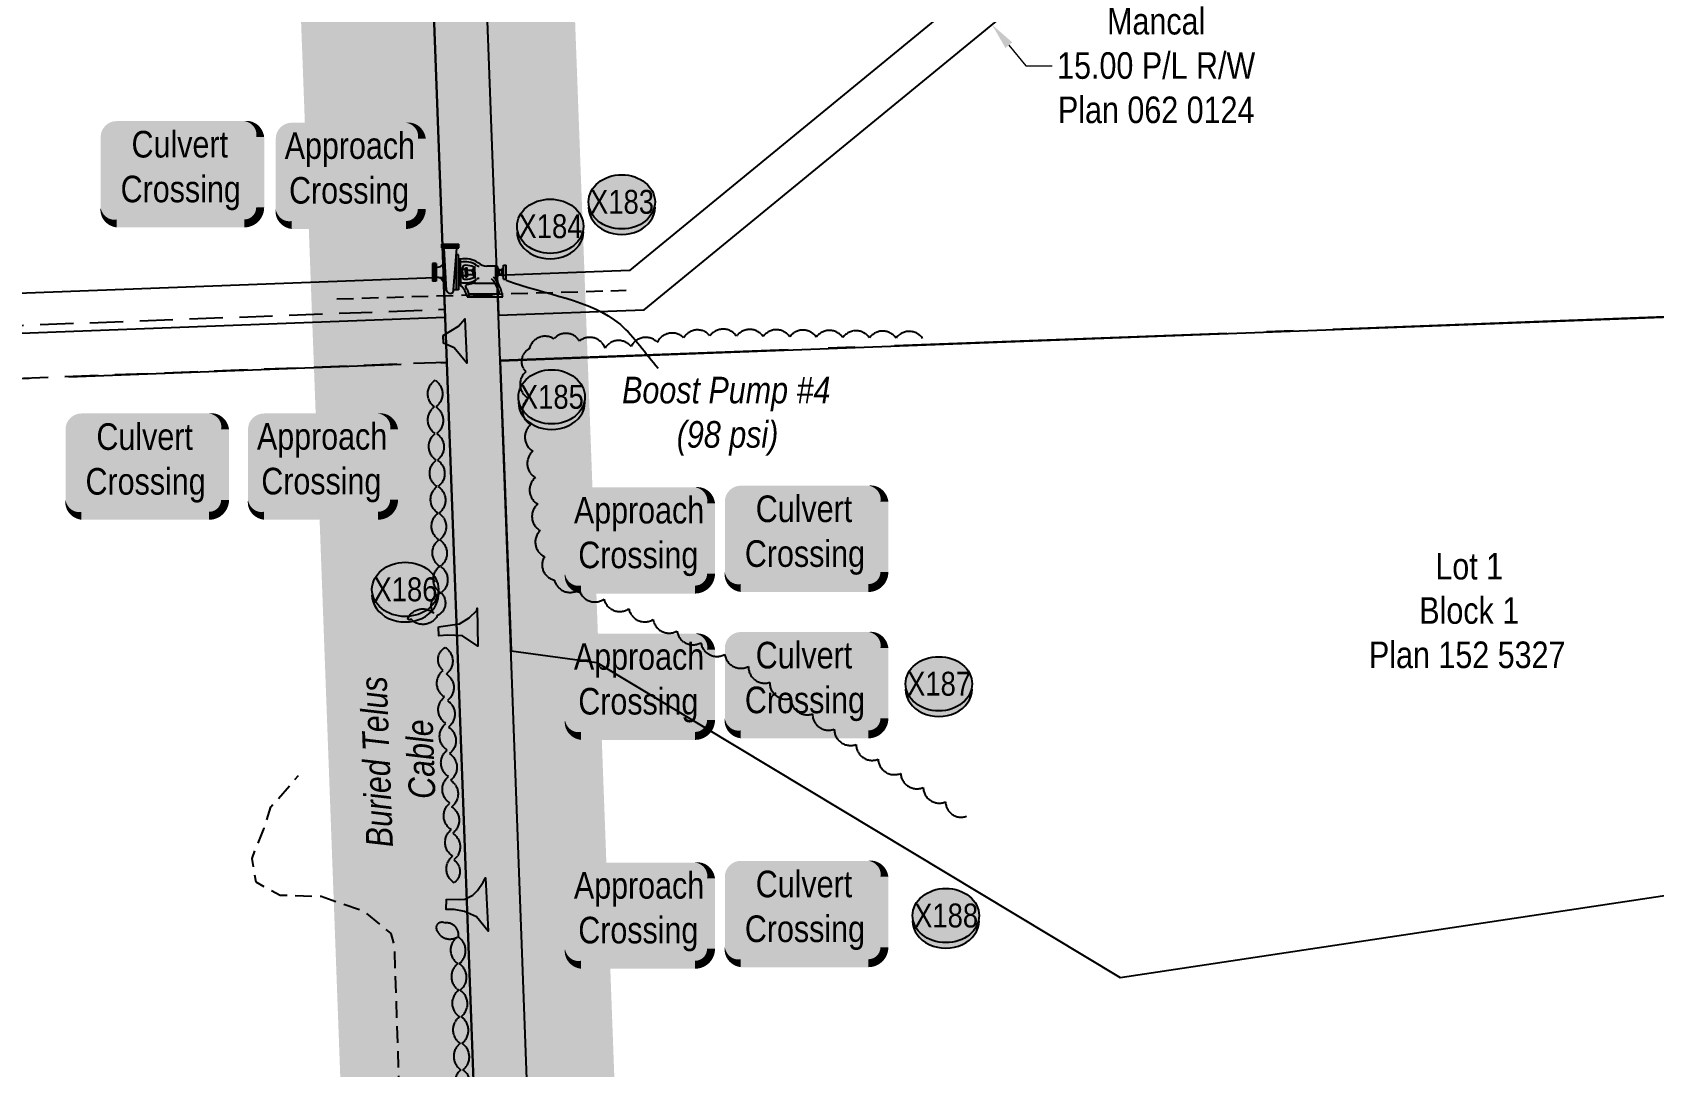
# Model space of a CAD drawing. Extents: x 665644 to 688844, y 5825051 to 5844826.
# Drawn here: x 680183 to 680793, y 5829589 to 5829978 of the extents above; entities that cross this region are included whole.
import ezdxf
from ezdxf.enums import TextEntityAlignment as Align

# ---------------------------------------------------------------- set-up
doc = ezdxf.new("R2010")
doc.units = 0
doc.header["$LTSCALE"] = 5
doc.header["$PDSIZE"] = 0.5
for name, pattern in [('0', [1, 1, 0]), ('foc-ACCESSROAD', [3.75, 2.5, -1.25]), ('foc-QUARTERLINE', [33, 25, -3, 2, -3]), ('UG_PIPE', [1.875, 1.25, -0.625])]:
    doc.linetypes.add(name, pattern=pattern)
doc.layers.get('Defpoints').update_dxf_attribs({"color": 9})
doc.layers.add('01452-24_Pumps', color=7, linetype='Continuous', plot=False)
for name, color, linetype in [('AS-PIPE-UG', 44, 'UG_PIPE'), ('AS-ROADS', 254, 'Continuous'), ('AS-TELEPHONE', 224, 'foc-TEL'), ('AS-TELEPHONE-T', 224, 'Continuous'), ('CG-NOTES', 7, 'Continuous'), ('F-AR', 190, 'foc-ACCESSROAD'), ('F-RW', 190, 'Continuous'), ('L-BD', 7, 'Continuous'), ('L-QSEC', 8, 'foc-QUARTERLINE'), ('L-SEC', 7, 'Continuous'), ('L-TITLEDB', 4, 'Continuous'), ('L-TITLEDB-T', 4, 'Continuous'), ('P-BUFFER-H 30m', 51, 'Continuous'), ('P-CROSSINGS', 250, 'Continuous'), ('T-BUSH', 110, '0')]:
    doc.layers.add(name, color=color, linetype=linetype)
doc.layers.add('AS-ROUTEMAP', color=35, linetype='Continuous', lineweight=0)
doc.layers.add('F-RW-T', color=190, linetype='Continuous', lineweight=9)
doc.layers.add('P-PROPOSED-WL4', color=7, linetype='Continuous', true_color=0x5b5bc8)
doc.styles.add('100L', font='ARIALN.TTF', dxfattribs={"height": 11})
doc.styles.add('175L', font='ARIALN.TTF', dxfattribs={"height": 20})
doc.styles.add('80', font='ARIALN.TTF', dxfattribs={"height": 10})
doc.styles.add('80CG', font='ARIALN.TTF', dxfattribs={"height": 10})
doc.styles.add('Crossing', font='ARIALN.TTF', dxfattribs={"height": 10})
doc.styles.add('foc-LtypeFont', font='ARIALN.TTF', dxfattribs={"height": 7.35})
doc.linetypes.add('foc-TEL', pattern='A,2,-1,["T",foc-LtypeFont,S=0.2,R=0,X=-0.425,Y=-0.75],-1.24,8', length=12.24)
doc.linetypes.add('foc-TEL-NOLINE', pattern='A,0,-2,["T",foc-LtypeFont,S=0.2,R=0,X=-0.425,Y=-0.75],-10.24', length=12.24)
doc.dimstyles.new('Compass 5 000', dxfattribs={"dimscale": 5, "dimtxt": 9, "dimasz": 2, "dimexe": 0.2, "dimexo": 0.0625, "dimgap": 0.5, "dimtad": 0, "dimtih": 1, "dimtoh": 1, "dimzin": 0, "dimdsep": 46, "dimtxsty": '80CG', "dimcen": 0.1, "dimse1": 1, "dimse2": 1, "dimclrd": 256, "dimclrt": 256, "dimaunit": 1, "dimadec": 4, "dimazin": 0, "dimtfac": 0.06, "dimtofl": 0, "dimtmove": 0, "dimatfit": 1, "dimfxl": 0.2, "dimtolj": 1, "dimtzin": 0, "dimlwd": -1, "dimarcsym": 0})

# ---------------------------------------------------------------- blocks, each defined once
blk = doc.blocks.new('*U385')
h = blk.add_hatch(color=254)
edge = h.paths.add_edge_path()
edge.add_line((-24, -20), (24, -20))
edge.add_arc((24, -14), 6, 270, 360)
edge.add_line((30, -14), (30, 12.5))
edge.add_arc((24, 12.5), 6, 0, 90)
edge.add_line((24, 18.5), (-24, 18.5))
edge.add_arc((-24, 12.5), 6, 90, 180)
edge.add_line((-30, 12.5), (-30, -14))
edge.add_arc((-24, -14), 6, 180, 270)
at = {"color": 160, "flags": 128}
blk.add_lwpolyline([(-24, -20, 3, 3, 0), (24, -20, 3, 3, 0.414214), (30, -14, 3, 3, 0), (30, 12.5, 3, 0, 0.414214), (24, 18.5, 0, 0, 0), (-24, 18.5, 0, 0, 0.414214), (-30, 12.5, 0, 0, 0), (-30, -14, 0, 3, 0.414214)], format="xyseb", close=True, dxfattribs=at)
at = {"color": 160, "style": '80'}
blk.add_attdef('ENTER_TEXT_001', (-26.85, -4.92), '', height=10, dxfattribs=at)
blk = doc.blocks.new('*D2106')
at = {"layer": 'Defpoints', "color": 0, "transparency": 16777216}
for p in [(680536.87, 5829994.5), (680546.38, 5829982.91), (680544.04, 5829980.99)]:
    blk.add_point(p, dxfattribs=at)
at = {"layer": 'F-RW-T', "transparency": 16777216}
for p, q in [((680528.19, 5830000.32), (680521.85, 5830008.05)), ((680550.38, 5829973.26), (680556.73, 5829965.53)), ((680556.73, 5829965.53), (680566.73, 5829965.53))]:
    blk.add_line(p, q, dxfattribs=at)
for points in [[(680529.48, 5830001.37), (680526.9, 5829999.26), (680534.53, 5829992.58)], [(680551.67, 5829974.31), (680549.1, 5829972.2), (680544.04, 5829980.99)]]:
    blk.add_solid(points, dxfattribs=at)
at = {"layer": 'F-RW-T', "transparency": 16777216, "insert": (680605.81, 5829965.53), "char_height": 10, "attachment_point": 5, "style": '80CG'}
blk.add_mtext('\\A1;Mancal\\P15.00 P/L R/W\\PPlan 062 0124', dxfattribs=at)
blk = doc.blocks.new('xing2')
h = blk.add_hatch(color=50)
h.dxf.hatch_style = 1
edge = h.paths.add_edge_path()
edge.add_ellipse((0, 0), major_axis=(-12.5, 0), ratio=0.816297, start_angle=0, end_angle=360)
h = blk.add_hatch(color=250)
h.dxf.hatch_style = 1
edge = h.paths.add_edge_path()
edge.add_ellipse((0, -2.05), major_axis=(-12.5, 0), ratio=0.816297, start_angle=0, end_angle=180)
edge.add_line((12.5, -2.05), (12.5, 0))
edge.add_ellipse((0, 0), major_axis=(-12.5, 0), ratio=0.816297, start_angle=0, end_angle=180, ccw=False)
edge.add_line((-12.5, 0), (-12.5, -2.05))
at = {"color": 250}
blk.add_ellipse((0, 0), major_axis=(-12.5, 0), ratio=0.816297, dxfattribs=at)
blk.add_ellipse((0, -2.05), major_axis=(-12.5, 0), ratio=0.816297, start_param=0, end_param=3.141593, dxfattribs=at)
at = {"color": 250, "style": 'Crossing'}
blk.add_attdef('CROSSING', text='', height=9, dxfattribs=at).set_placement((0.09, 0.02), align=Align.MIDDLE_CENTER)
at = {"color": 250, "style": 'Crossing', "flags": 1}
for tag, p in [('OWNER', (0.09, -12.49)), ('DESCRIPTION', (0.09, -25.77)), ('LOCATION', (0.09, -39.3)), ('DWG_REF', (0.09, -52.84))]:
    blk.add_attdef(tag, text='', height=9, dxfattribs=at).set_placement(p, align=Align.MIDDLE_CENTER)
blk = doc.blocks.new('*U2059')
h = blk.add_hatch(color=59)
edge = h.paths.add_edge_path()
edge.add_line((-21.5, -20), (21.5, -20))
edge.add_arc((21.5, -14), 6, 270, 360)
edge.add_line((27.5, -14), (27.5, 12.5))
edge.add_arc((21.5, 12.5), 6, 0, 90)
edge.add_line((21.5, 18.5), (-21.5, 18.5))
edge.add_arc((-21.5, 12.5), 6, 90, 180)
edge.add_line((-27.5, 12.5), (-27.5, -14))
edge.add_arc((-21.5, -14), 6, 180, 270)
at = {"color": 1, "flags": 128}
blk.add_lwpolyline([(-21.5, -20, 3, 3, 0), (21.5, -20, 3, 3, 0.414214), (27.5, -14, 3, 3, 0), (27.5, 12.5, 3, 0, 0.414214), (21.5, 18.5, 0, 0, 0), (-21.5, 18.5, 0, 0, 0.414214), (-27.5, 12.5, 0, 0, 0), (-27.5, -14, 0, 3, 0.414214)], format="xyseb", close=True, dxfattribs=at)
blk.add_lwpolyline([(38.79, -63.46, 0, 7.5, 0), (0, 0, 0, 0, 0)], format="xyseb", dxfattribs=at)
at = {"color": 1, "style": '80'}
blk.add_attdef('ENTER_TEXT_001', (-35.99, -5), '', height=10, dxfattribs=at)
blk = doc.blocks.new('*U2060')
h = blk.add_hatch(color=59)
edge = h.paths.add_edge_path()
edge.add_line((-21.5, -20), (21.5, -20))
edge.add_arc((21.5, -14), 6, 270, 360)
edge.add_line((27.5, -14), (27.5, 12.5))
edge.add_arc((21.5, 12.5), 6, 0, 90)
edge.add_line((21.5, 18.5), (-21.5, 18.5))
edge.add_arc((-21.5, 12.5), 6, 90, 180)
edge.add_line((-27.5, 12.5), (-27.5, -14))
edge.add_arc((-21.5, -14), 6, 180, 270)
at = {"color": 1, "flags": 128}
blk.add_lwpolyline([(-21.5, -20, 3, 3, 0), (21.5, -20, 3, 3, 0.414214), (27.5, -14, 3, 3, 0), (27.5, 12.5, 3, 0, 0.414214), (21.5, 18.5, 0, 0, 0), (-21.5, 18.5, 0, 0, 0.414214), (-27.5, 12.5, 0, 0, 0), (-27.5, -14, 0, 3, 0.414214)], format="xyseb", close=True, dxfattribs=at)
blk.add_lwpolyline([(-66.53, -34.71, 0, 7.5, 0), (0, 0, 0, 0, 0)], format="xyseb", dxfattribs=at)
at = {"color": 1, "style": '80'}
blk.add_attdef('ENTER_TEXT_001', (-35.99, -5), '', height=10, dxfattribs=at)
blk = doc.blocks.new('*U2069')
h = blk.add_hatch(color=59)
edge = h.paths.add_edge_path()
edge.add_line((-21.5, -20), (21.5, -20))
edge.add_arc((21.5, -14), 6, 270, 360)
edge.add_line((27.5, -14), (27.5, 12.5))
edge.add_arc((21.5, 12.5), 6, 0, 90)
edge.add_line((21.5, 18.5), (-21.5, 18.5))
edge.add_arc((-21.5, 12.5), 6, 90, 180)
edge.add_line((-27.5, 12.5), (-27.5, -14))
edge.add_arc((-21.5, -14), 6, 180, 270)
at = {"color": 1, "flags": 128}
blk.add_lwpolyline([(49.17, 31.69, 0, 7.5, 0), (0, 0, 0, 0, 0)], format="xyseb", dxfattribs=at)
blk.add_lwpolyline([(-21.5, -20, 3, 3, 0), (21.5, -20, 3, 3, 0.414214), (27.5, -14, 3, 3, 0), (27.5, 12.5, 3, 0, 0.414214), (21.5, 18.5, 0, 0, 0), (-21.5, 18.5, 0, 0, 0.414214), (-27.5, 12.5, 0, 0, 0), (-27.5, -14, 0, 3, 0.414214)], format="xyseb", close=True, dxfattribs=at)
at = {"color": 1, "style": '80'}
blk.add_attdef('ENTER_TEXT_001', (-35.99, -5), '', height=10, dxfattribs=at)
blk = doc.blocks.new('*U2070')
h = blk.add_hatch(color=59)
edge = h.paths.add_edge_path()
edge.add_line((-21.5, -20), (21.5, -20))
edge.add_arc((21.5, -14), 6, 270, 360)
edge.add_line((27.5, -14), (27.5, 12.5))
edge.add_arc((21.5, 12.5), 6, 0, 90)
edge.add_line((21.5, 18.5), (-21.5, 18.5))
edge.add_arc((-21.5, 12.5), 6, 90, 180)
edge.add_line((-27.5, 12.5), (-27.5, -14))
edge.add_arc((-21.5, -14), 6, 180, 270)
at = {"color": 1, "flags": 128}
blk.add_lwpolyline([(-21.5, -20, 3, 3, 0), (21.5, -20, 3, 3, 0.414214), (27.5, -14, 3, 3, 0), (27.5, 12.5, 3, 0, 0.414214), (21.5, 18.5, 0, 0, 0), (-21.5, 18.5, 0, 0, 0.414214), (-27.5, 12.5, 0, 0, 0), (-27.5, -14, 0, 3, 0.414214)], format="xyseb", close=True, dxfattribs=at)
blk.add_lwpolyline([(-66.14, 2.6, 0, 7.5, 0), (0, 0, 0, 0, 0)], format="xyseb", dxfattribs=at)
at = {"color": 1, "style": '80'}
blk.add_attdef('ENTER_TEXT_001', (-35.99, -5), '', height=10, dxfattribs=at)
blk = doc.blocks.new('*U2071')
h = blk.add_hatch(color=59)
edge = h.paths.add_edge_path()
edge.add_line((-21.5, -20), (21.5, -20))
edge.add_arc((21.5, -14), 6, 270, 360)
edge.add_line((27.5, -14), (27.5, 12.5))
edge.add_arc((21.5, 12.5), 6, 0, 90)
edge.add_line((21.5, 18.5), (-21.5, 18.5))
edge.add_arc((-21.5, 12.5), 6, 90, 180)
edge.add_line((-27.5, 12.5), (-27.5, -14))
edge.add_arc((-21.5, -14), 6, 180, 270)
at = {"color": 1, "flags": 128}
blk.add_lwpolyline([(-21.5, -20, 3, 3, 0), (21.5, -20, 3, 3, 0.414214), (27.5, -14, 3, 3, 0), (27.5, 12.5, 3, 0, 0.414214), (21.5, 18.5, 0, 0, 0), (-21.5, 18.5, 0, 0, 0.414214), (-27.5, 12.5, 0, 0, 0), (-27.5, -14, 0, 3, 0.414214)], format="xyseb", close=True, dxfattribs=at)
blk.add_lwpolyline([(-63.02, 2.29, 0, 7.5, 0), (0, 0, 0, 0, 0)], format="xyseb", dxfattribs=at)
at = {"color": 1, "style": '80'}
blk.add_attdef('ENTER_TEXT_001', (-35.99, -5), '', height=10, dxfattribs=at)
blk = doc.blocks.new('A$C32476C2E')
for p, q in [((-61.9, 54.2), (-61.9, 47.2)), ((-61.9, 54.2), (-26.7, 54.2)), ((-61.9, 50.7), (-26.7, 50.7)), ((-61.9, 47.2), (-26.7, 47.2)), ((-51.3, -37.8), (-56.6, 46.4)), ((-37.3, -37.2), (-31, 46.6)), ((-32, -2.1), (-32, 33.1)), ((-27.6, 33.1), (-32, 33.1)), ((-27.6, 24.3), (-27.6, 33.1)), ((-26.7, 47.2), (-26.7, 54.2)), ((-72.4, 15.5), (-79.5, 15.5)), ((-79.5, 15.5), (-79.5, -19.6)), ((-76, 15.5), (-76, -19.6)), ((-72.4, 15.5), (-72.4, -19.6)), ((-27.6, -2.1), (-27.6, 24.3)), ((-23.2, 24.3), (-27.6, 24.3)), ((-23.2, -2.1), (-23.2, 24.3)), ((-19.7, -2.1), (-19.7, 6.8)), ((-19.7, 4.3), (-13.4, 4.3)), ((-13.4, 6.8), (-9.9, 6.8)), ((-13.4, -2.1), (-13.4, 6.8)), ((-9.9, -2.1), (-9.9, 6.8)), ((-9.9, 2.3), (1.4, 2.3)), ((1.4, 4.2), (3.1, 5.9)), ((1.4, -2.1), (1.4, 4.2)), ((3.1, -2.1), (3.1, 8.5)), ((5.3, -2.1), (5.3, 8.8)), ((50.6, 10.2), (29.5, 10.2)), ((47.1, -14.4), (47.1, 10.2)), ((50.6, -14.4), (50.6, 10.2)), ((54.1, 3.2), (50.6, 6.7)), ((54.1, -7.3), (54.1, 3.2)), ((59.4, 2.3), (54.1, 2.3)), ((62.9, 5), (59.4, 5)), ((59.4, -9.1), (59.4, 5)), ((62.9, -16.1), (62.9, 12)), ((62.9, 12), (68.2, 12)), ((68.2, -16.1), (68.2, 12)), ((-72.4, -19.6), (-79.5, -19.6)), ((-51.1, -39.2), (-57.1, -22.7)), ((-32, -2.1), (-32, -37.2)), ((-27.6, -2.1), (-27.6, -28.4)), ((-27.6, -28.4), (-27.6, -37.2)), ((-23.2, -28.4), (-27.6, -28.4)), ((-23.2, -2.1), (-23.2, -28.4)), ((-19.7, -2.1), (-19.7, -10.9)), ((-19.7, -8.4), (-13.4, -8.4)), ((-13.4, -2.1), (-13.4, -10.9)), ((-13.4, -10.9), (-9.9, -10.9)), ((4.3, -24.1), (-10.6, -26.9)), ((-9.9, -2.1), (-9.9, -10.9)), ((-9.9, -6.5), (1.4, -6.5)), ((1.4, -2.1), (1.4, -8.3)), ((1.4, -8.3), (3.1, -10)), ((3.1, -2.1), (3.1, -12.6)), ((4.3, -18.7), (4.3, -24.1)), ((4.3, -24.1), (45.7, -24.1)), ((5.3, -2.1), (5.3, -12.9)), ((50.6, -14.4), (45.3, -14.4)), ((54.1, -7.3), (50.6, -10.8)), ((59.4, -6.5), (54.1, -6.5)), ((62.9, -9.1), (59.4, -9.1)), ((62.9, -16.1), (68.2, -16.1)), ((-27.6, -37.2), (-37.3, -37.2)), ((-10.2, -51.1), (61.2, -51.1)), ((54.9, -45.8), (-6.2, -45.8)), ((4.3, -49), (2.2, -51.1)), ((39.4, -49), (4.3, -49)), ((39.4, -49), (41.5, -51.1))]:
    blk.add_line(p, q)
for centre, radius, start, end in [((-57.3, 46.5), 0.664, 348.3965, 77.2723), ((-30.3, 46.4), 0.729, 94.5399, 183.8661), ((-70.7, 24.3), 16, 263.5945, 348.0269), ((-14.1, -21.6), 46.8, 56.1901, 101.1901), ((-14.1, -21.6), 40.7, 56.1901, 102.9092), ((-13.7, 6), 6.05, 82.5569, 172.5569), ((-13.8, -30.6), 42.6, 66.5291, 88.7878), ((3.5, 13.4), 4.89, 265.5774, 292.9639), ((6.9, 5.5), 3.68, 95.1632, 112.9639), ((13.4, 17.3), 7.11, 226.6908, 273.7462), ((29.2, 35), 24.7, 225.6986, 270.6986), ((-71, -26.8), 14.5, 16.3708, 95.5387), ((-14.1, 17.5), 40.7, 257.0908, 303.8099), ((-52.7, -60.4), 43.5, 12.3381, 47.3381), ((-13.7, -10.1), 6.05, 187.4431, 277.4431), ((-9.9, -30.4), 3.52, 100.7582, 215.0512), ((-13.8, 26.5), 42.6, 271.2122, 293.4709), ((-52.7, -60.4), 48.7, 17.3819, 35.0512), ((3.5, -17.5), 4.89, 67.0361, 94.4226), ((6.9, -9.6), 3.68, 247.0361, 264.8368), ((13.4, -21.5), 7.11, 86.2538, 133.3092), ((-10.2, -60.7), 66.8, 12.8303, 42.6217), ((-10.2, -60.7), 72.1, 7.6217, 42.6217), ((-44.3, -37.5), 7.04, 182.3453, 2.3453)]:
    blk.add_arc(centre, radius, start, end)

msp = doc.modelspace()

# ---------------------------------------------------------------- hatches: boundary and pattern name
at = {"layer": 'AS-ROADS'}
h = msp.add_hatch(color=256, dxfattribs=at)
h.dxf.hatch_style = 1
h.paths.add_polyline_path([(682678.285, 5832378.284), (682679.237, 5832371.44), (682678.476, 5832368.778), (682676.859, 5832365.926), (682687.322, 5832365.831), (682684.183, 5832370.964), (682682.661, 5832374.577), (682682.566, 5832377.333), (682682.566, 5832379.045)], flags=16)
h.paths.add_polyline_path([(681464.565, 5832333.37), (681471.954, 5832333.222), (681472.545, 5832327.019), (681474.319, 5832324.36), (681475.206, 5832323.326), (681461.314, 5832321.997), (681462.939, 5832325.394), (681463.974, 5832328.2), (681464.252, 5832330.272), (681464.542, 5832331.722)], flags=16)
h.paths.add_polyline_path([(681048.14, 5832317.983), (681052.253, 5832311.083), (681052.694, 5832307.12), (681062.388, 5832306.826), (681060.185, 5832312.404), (681056.954, 5832317.249), (681056.66, 5832320.038)], flags=16)
edge = h.paths.add_edge_path()
edge.add_line((683515.178, 5832287.041), (683508.934, 5832397.566))
edge.add_line((677284.424, 5825051.076), (677268.886, 5825051.076))
h = msp.add_hatch(color=256, dxfattribs=at)
h.dxf.hatch_style = 1
h.paths.add_polyline_path([(680337.625, 5829864.065), (680343.354, 5829867.535), (680345.784, 5829870.311), (680346.565, 5829853.655), (680341.705, 5829859.381), (680337.712, 5829861.116)])
h = msp.add_hatch(color=256, dxfattribs=at)
h.dxf.hatch_style = 1
h.paths.add_polyline_path([(680335.852, 5829754.483), (680343.799, 5829755.53), (680347.38, 5829757.799), (680350.262, 5829760.592), (680350.349, 5829761.465), (680350.611, 5829747.151), (680344.935, 5829750.992), (680339.345, 5829751.253), (680335.94, 5829751.079)])
h = msp.add_hatch(color=256, dxfattribs=at)
h.dxf.hatch_style = 1
h.paths.add_polyline_path([(680338.9, 5829651.957), (680343.725, 5829651.869), (680345.83, 5829652.044), (680348.726, 5829653.535), (680350.48, 5829655.288), (680352.673, 5829658.445), (680353.551, 5829660.023), (680354.603, 5829639.945), (680350.129, 5829645.293), (680345.655, 5829647.31), (680341.795, 5829648.099), (680338.724, 5829648.099)])
at = {"layer": 'P-BUFFER-H 30m'}
h = msp.add_hatch(color=256, dxfattribs=at)
h.dxf.hatch_style = 1
edge = h.paths.add_edge_path()
edge.add_line((677193.269, 5828855.566), (677090.336, 5828851.801))
edge.add_line((677090.336, 5828851.801), (677088.023, 5828904.381))
edge.add_arc((677137.974, 5828906.578), 50, 92.094528, 182.519115, ccw=False)
edge.add_line((677136.147, 5828956.545), (677941.688, 5828986.006))
edge.add_line((677941.688, 5828986.006), (678734.42, 5829015.192))
edge.add_line((678734.42, 5829015.192), (678774.367, 5829016.654))
edge.add_line((678774.367, 5829016.654), (678795.396, 5829017.452))
edge.add_arc((678838.014, 5828991.303), 50, 92.178655, 148.468111, ccw=False)
edge.add_line((678836.113, 5829041.267), (679095.938, 5829051.152))
edge.add_line((679095.938, 5829051.152), (679103.036, 5829053.873))
edge.add_arc((679120.935, 5829007.187), 50, 92.18666, 110.977343, ccw=False)
edge.add_line((679119.028, 5829057.15), (679561.069, 5829074.029))
edge.add_arc((679566.877, 5829024.367), 50, 92.195397, 96.670962, ccw=False)
edge.add_line((679564.962, 5829074.33), (680316.8, 5829103.153))
edge.add_line((680316.8, 5829103.153), (680289.023, 5829852.071))
edge.add_line((680289.023, 5829852.071), (680264.048, 5830522.758))
edge.add_arc((680314.013, 5830524.619), 50, 133.261285, 182.132573, ccw=False)
edge.add_line((680279.747, 5830561.031), (680276.19, 5830656.553))
edge.add_line((680276.19, 5830656.553), (680246.206, 5831460.205))
edge.add_line((680246.206, 5831460.205), (680215.344, 5832284.366))
edge.add_arc((680265.309, 5832286.237), 50, 92.148626, 182.144523, ccw=False)
edge.add_line((680263.435, 5832336.202), (681068.877, 5832366.421))
edge.add_line((681068.877, 5832366.421), (681821.394, 5832394.722))
edge.add_line((681821.394, 5832394.722), (681805.592, 5832816.244))
edge.add_arc((681855.557, 5832818.117), 50, 143.113192, 182.146882, ccw=False)
edge.add_line((681815.566, 5832848.129), (681834.727, 5832873.661))
edge.add_arc((681874.718, 5832843.649), 50, 2.145927, 143.113192, ccw=False)
edge.add_line((681924.683, 5832845.521), (681941.407, 5832399.199))
edge.add_line((681941.407, 5832399.199), (682694.704, 5832426.991))
edge.add_line((682694.704, 5832426.991), (683448.053, 5832454.846))
edge.add_line((683448.053, 5832454.846), (683412.213, 5833411.237))
edge.add_arc((683462.178, 5833413.109), 50, 133.565482, 182.146115, ccw=False)
edge.add_line((683427.719, 5833449.338), (683406.04, 5834013.774))
edge.add_line((683406.04, 5834013.774), (683375.91, 5834817.728))
edge.add_line((683375.91, 5834817.728), (683346.274, 5835616.304))
edge.add_line((683346.274, 5835616.304), (683345.971, 5835624.47))
edge.add_arc((683395.936, 5835626.324), 50, 171.348033, 182.125311, ccw=False)
edge.add_arc((683395.097, 5835645.629), 50, 182.142372, 193.631033, ccw=False)
edge.add_line((683345.132, 5835643.76), (683345.021, 5835646.731))
edge.add_line((683345.021, 5835646.731), (683335.11, 5835911.648))
edge.add_arc((683366.567, 5835950.513), 50, 182.141669, 231.014692, ccw=False)
edge.add_line((683316.601, 5835948.644), (683298.039, 5836445.008))
edge.add_line((683298.039, 5836445.008), (683267.917, 5837249.164))
edge.add_line((683267.917, 5837249.164), (683237.717, 5838052.934))
edge.add_line((683237.717, 5838052.934), (683209.07, 5838812.752))
edge.add_line((683209.07, 5838812.752), (683139.449, 5838810.244))
edge.add_arc((683137.649, 5838860.212), 50, 205.68511, 272.063103, ccw=False)
edge.add_arc((683124.628, 5838876.927), 50, 182.119792, 230.149866, ccw=False)
edge.add_line((683074.663, 5838875.077), (683017.909, 5840408.349))
edge.add_arc((683049.4, 5840447.187), 50, 182.145622, 230.963518, ccw=False)
edge.add_line((682999.435, 5840445.315), (682997.691, 5840491.846))
edge.add_line((682997.691, 5840491.846), (682967.908, 5841296.329))
edge.add_line((682967.908, 5841296.329), (682938.387, 5842093.709))
edge.add_arc((682988.352, 5842095.559), 50, 111.056679, 182.120317, ccw=False)
edge.add_arc((683005.084, 5842106.218), 50, 91.93417, 133.94126, ccw=False)
edge.add_line((683003.396, 5842156.19), (683115.102, 5842159.962))
edge.add_arc((683116.789, 5842109.99), 50, 73.049626, 91.934171, ccw=False)
edge.add_arc((683171.26, 5842288.71), 136.837, 253.049626, 272.060035)
edge.add_arc((683177.977, 5842101.994), 50, 91.934143, 92.060035, ccw=False)
edge.add_line((683176.289, 5842151.966), (683814.64, 5842173.523))
edge.add_line((683814.64, 5842173.523), (684621.661, 5842200.776))
edge.add_line((684621.661, 5842200.776), (684641.583, 5842201.582))
edge.add_line((684641.583, 5842201.582), (685446.139, 5842234.14))
edge.add_line((685446.139, 5842234.14), (685960.118, 5842255.042))
edge.add_arc((685970.6, 5841999.021), 256.236, 75.235843, 92.344426, ccw=False)
edge.add_arc((686023.158, 5842198.447), 50, 25.111824, 75.237538, ccw=False)
edge.add_line((686068.432, 5842219.666), (686069.06, 5842218.328))
edge.add_line((686069.06, 5842218.328), (686069.117, 5842218.206))
edge.add_line((686069.117, 5842218.206), (686151.794, 5842041.802))
edge.add_line((686151.794, 5842041.802), (686199.9, 5842064.349))
edge.add_arc((686221.119, 5842019.075), 50, 28.961833, 115.111824, ccw=False)
edge.add_arc((684692.829, 5841173.26), 1796.733, 27.368596, 28.961833, ccw=False)
edge.add_arc((686159.441, 5842138.172), 189.59, 312.879002, 331.455065)
edge.add_arc((686369.908, 5842023.684), 50, 151.393766, 151.455059, ccw=False)
edge.add_line((686326.011, 5842047.623), (686381.479, 5842149.331))
edge.add_arc((686653.533, 5842001.316), 309.713, 123.621492, 151.450949, ccw=False)
edge.add_arc((686531.973, 5842256.565), 50, 92.201047, 176.958117, ccw=False)
edge.add_line((686530.053, 5842306.528), (686619.657, 5842309.972))
edge.add_arc((686643.221, 5842265.873), 50, 92.204612, 118.118042, ccw=False)
edge.add_line((686641.298, 5842315.836), (687072.891, 5842332.451))
edge.add_line((687072.891, 5842332.451), (687822.064, 5842360.601))
edge.add_line((687822.064, 5842360.601), (687807.746, 5842732.726))
edge.add_line((687807.746, 5842732.726), (687793.2, 5843110.266))
edge.add_line((687793.2, 5843110.266), (687764.495, 5843859.411))
edge.add_line((687764.495, 5843859.411), (687743.267, 5843858.637))
edge.add_arc((687741.445, 5843908.604), 50, 182.098258, 272.088052, ccw=False)
edge.add_line((687691.478, 5843906.773), (687690.919, 5843922.037))
edge.add_line((687690.919, 5843922.037), (687685.175, 5843921.826))
edge.add_arc((687683.342, 5843971.793), 50, 182.100577, 272.100577, ccw=False)
edge.add_line((687633.376, 5843969.96), (687633.266, 5843972.958))
edge.add_arc((687683.232, 5843974.791), 50, 92.100577, 182.100577, ccw=False)
edge.add_line((687681.4, 5844024.757), (687740.11, 5844026.91))
edge.add_arc((687741.943, 5843976.944), 50, 2.098258, 92.100577, ccw=False)
edge.add_line((687791.909, 5843978.775), (687792.469, 5843963.499))
edge.add_line((687792.469, 5843963.499), (687813.608, 5843964.27))
edge.add_arc((687815.43, 5843914.303), 50, 2.194388, 92.088052, ccw=False)
edge.add_line((687865.394, 5843916.218), (687896.124, 5843114.22))
edge.add_line((687896.124, 5843114.22), (687910.67, 5842736.689))
edge.add_line((687910.67, 5842736.689), (687927.027, 5842311.553))
edge.add_arc((687877.064, 5842309.631), 50, -87.848159, 2.203367, ccw=False)
edge.add_line((687878.942, 5842259.666), (687076.807, 5842229.526))
edge.add_line((687076.807, 5842229.526), (686670.09, 5842213.869))
edge.add_arc((686646.522, 5842257.966), 50, 272.201051, 298.122091, ccw=False)
edge.add_line((686648.442, 5842208.003), (686596.388, 5842206.002))
edge.add_arc((686560.226, 5842240.533), 50, 291.298983, 316.321618, ccw=False)
edge.add_arc((686653.529, 5842001.211), 206.866, 111.298983, 121.896872)
edge.add_arc((686653.557, 5842001.471), 206.66, 121.941438, 151.489667)
edge.add_arc((686425.335, 5842125.444), 53.06, 331.393824, 331.484794, ccw=False)
edge.add_line((686471.918, 5842100.039), (686416.45, 5841998.332))
edge.add_arc((686159.441, 5842138.172), 292.59, 301.108355, 331.449231, ccw=False)
edge.add_arc((686284.777, 5841930.468), 50, 298.449673, 301.108355, ccw=False)
edge.add_line((686308.597, 5841886.506), (686291.758, 5841877.383))
edge.add_arc((686267.939, 5841921.345), 50, 205.404975, 298.449673, ccw=False)
edge.add_arc((684692.829, 5841173.26), 1693.733, 25.404975, 25.750387)
edge.add_arc((684692.829, 5841173.26), 1693.733, 25.750387, 25.872374)
edge.add_arc((684692.829, 5841173.26), 1693.733, 25.872374, 27.286963)
edge.add_line((686198.086, 5841949.747), (686147.516, 5841926.046))
edge.add_arc((686126.297, 5841971.32), 50, 205.111824, 295.111824, ccw=False)
edge.add_line((686081.023, 5841950.1), (685986.671, 5842151.411))
edge.add_arc((685970.594, 5841998.967), 153.289, 83.979554, 92.346249)
edge.add_line((685964.318, 5842152.128), (685450.314, 5842131.225))
edge.add_line((685450.314, 5842131.225), (684645.747, 5842098.667))
edge.add_line((684645.747, 5842098.667), (684625.647, 5842097.854))
edge.add_arc((684623.626, 5842147.813), 50, 271.93414, 272.316338, ccw=False)
edge.add_line((684625.314, 5842097.841), (683818.117, 5842070.582))
edge.add_line((683818.117, 5842070.582), (683179.82, 5842049.027))
edge.add_arc((683171.26, 5842288.71), 239.836, 255.283109, 272.045257, ccw=False)
edge.add_line((683110.332, 5842056.742), (683042.91, 5842054.466))
edge.add_line((683042.91, 5842054.466), (683070.838, 5841300.139))
edge.add_line((683070.838, 5841300.139), (683100.62, 5840495.68))
edge.add_line((683100.62, 5840495.68), (683101.228, 5840479.451))
edge.add_arc((683069.751, 5840440.602), 50, 2.119826, 50.984286, ccw=False)
edge.add_line((683119.717, 5840442.452), (683176.263, 5838914.799))
edge.add_arc((683139.864, 5838880.519), 50, 43.036828, 43.28391, ccw=False)
edge.add_line((683176.41, 5838914.642), (683258.239, 5838917.59))
edge.add_arc((683260.039, 5838867.622), 50, 2.159178, 92.063103, ccw=False)
edge.add_line((683310.003, 5838869.506), (683340.644, 5838056.808))
edge.add_line((683340.644, 5838056.808), (683370.844, 5837253.025))
edge.add_line((683370.844, 5837253.025), (683400.967, 5836448.86))
edge.add_line((683400.967, 5836448.86), (683418.01, 5835993.127))
edge.add_arc((683386.553, 5835954.262), 50, 2.142401, 51.013902, ccw=False)
edge.add_line((683436.518, 5835956.131), (683446.074, 5835700.688))
edge.add_line((683446.074, 5835700.688), (683600.399, 5835706.872))
edge.add_line((683600.399, 5835706.872), (683603.406, 5835706.992))
edge.add_line((683603.406, 5835706.992), (684089.691, 5835726.416))
edge.add_line((684089.691, 5835726.416), (684311.983, 5835735.295))
edge.add_line((684311.983, 5835735.295), (684841.261, 5835756.416))
edge.add_line((684841.261, 5835756.416), (684873.734, 5835780.118))
edge.add_arc((684903.212, 5835739.731), 50, 36.125072, 126.125473, ccw=False)
edge.add_line((684943.598, 5835769.209), (684946.083, 5835765.805))
edge.add_line((684946.083, 5835765.805), (684975.416, 5835766.987))
edge.add_arc((684977.43, 5835717.028), 50, -29.571573, 92.308021, ccw=False)
edge.add_line((685020.917, 5835692.352), (685015.074, 5835682.056))
edge.add_line((685015.074, 5835682.056), (685003.195, 5835661.117))
edge.add_arc((684959.707, 5835685.791), 50, 272.287823, 330.431041, ccw=False)
edge.add_line((684961.703, 5835635.831), (684201.401, 5835605.456))
edge.add_line((684201.401, 5835605.456), (683450.859, 5835575.476))
edge.add_line((683450.859, 5835575.476), (683478.838, 5834821.566))
edge.add_line((683478.838, 5834821.566), (683508.966, 5834017.678))
edge.add_line((683508.966, 5834017.678), (683532.198, 5833412.795))
edge.add_arc((683482.235, 5833410.876), 50, -46.492144, 2.199485, ccw=False)
edge.add_line((683516.657, 5833374.612), (683552.966, 5832405.714))
edge.add_arc((683503.001, 5832403.842), 50, -87.882475, 2.146115, ccw=False)
edge.add_line((683504.849, 5832353.876), (682698.506, 5832324.062))
edge.add_line((682698.506, 5832324.062), (681892.272, 5832294.317))
edge.add_arc((681890.428, 5832344.283), 50, 264.057705, 272.112898, ccw=False)
edge.add_arc((681876.342, 5832343.751), 50, 272.153458, 280.264602, ccw=False)
edge.add_line((681878.221, 5832293.787), (681072.743, 5832263.494))
edge.add_line((681072.743, 5832263.494), (680320.255, 5832235.262))
edge.add_line((680320.255, 5832235.262), (680349.134, 5831464.053))
edge.add_line((680349.134, 5831464.053), (680379.118, 5830660.39))
edge.add_line((680379.118, 5830660.39), (680384.188, 5830524.23))
edge.add_arc((680334.223, 5830522.37), 50, -46.738895, 2.132739, ccw=False)
edge.add_line((680368.489, 5830485.958), (680391.951, 5829855.896))
edge.add_line((680391.951, 5829855.896), (680421.691, 5829054.073))
edge.add_arc((680371.726, 5829052.22), 50, -87.804603, 2.124156, ccw=False)
edge.add_line((680373.641, 5829002.256), (679575.799, 5828971.671))
edge.add_arc((679569.977, 5829021.331), 50, 272.18666, 276.68636, ccw=False)
edge.add_line((679571.885, 5828971.367), (679131.721, 5828954.56))
edge.add_line((679131.721, 5828954.56), (679124.62, 5828951.838))
edge.add_arc((679106.72, 5828998.524), 50, 272.178655, 290.977343, ccw=False)
edge.add_line((679108.621, 5828948.56), (678884.591, 5828940.037))
edge.add_arc((678841.971, 5828966.182), 50, 272.187731, 328.473443, ccw=False)
edge.add_line((678843.88, 5828916.218), (678778.197, 5828913.709))
edge.add_arc((678776.288, 5828963.673), 50, 272.073065, 272.187731, ccw=False)
edge.add_line((678778.097, 5828913.705), (678738.127, 5828912.259))
edge.add_line((678738.127, 5828912.259), (677945.465, 5828883.075))
edge.add_line((677945.465, 5828883.075), (677193.269, 5828855.566))

# ---------------------------------------------------------------- linework, layer by layer
at = {"layer": '01452-24_Pumps'}
msp.add_point((680348.548, 5829888.193), dxfattribs=at)
msp.add_point((680348.548, 5829888.193), dxfattribs=at)
at = {"layer": 'AS-PIPE-UG', "flags": 128}
for points in [[(680297.663, 5829877.83), (680406.391, 5829881.059)], [(680335.395, 5829091.984), (680335.564, 5829156.498), (680319.321, 5829634.185), (680318.104, 5829639.019), (680308.129, 5829647.315), (680291.763, 5829652.94), (680276.255, 5829653.423), (680267.27, 5829658.396), (680265.769, 5829667.258), (680267.176, 5829671.114), (680270.281, 5829678.645), (680272.844, 5829686.749), (680283.179, 5829698.456)]]:
    msp.add_lwpolyline(points, dxfattribs=at)
at = {"layer": 'AS-ROADS', "const_width": 6.999, "flags": 128}
msp.add_lwpolyline([(680254.567, 5832275.755), (680287.187, 5831451.685), (680349.785, 5829830.014), (680382.142, 5828929.75)], dxfattribs=at)
at = {"layer": 'AS-ROADS', "flags": 128}
for points in [[(680337.625, 5829864.065), (680343.354, 5829867.535), (680345.784, 5829870.311), (680346.565, 5829853.655), (680341.705, 5829859.381), (680337.712, 5829861.116)], [(680335.852, 5829754.483), (680343.799, 5829755.53), (680347.38, 5829757.799), (680350.262, 5829760.592), (680350.349, 5829761.465), (680350.611, 5829747.151), (680344.935, 5829750.992), (680339.345, 5829751.253), (680335.94, 5829751.079)], [(680338.9, 5829651.957), (680343.725, 5829651.869), (680345.83, 5829652.044), (680348.726, 5829653.535), (680350.48, 5829655.288), (680352.673, 5829658.445), (680353.551, 5829660.023), (680354.603, 5829639.945), (680350.129, 5829645.293), (680345.655, 5829647.31), (680341.795, 5829648.099), (680338.724, 5829648.099)]]:
    msp.add_lwpolyline(points, close=True, dxfattribs=at)
at = {"layer": 'AS-ROUTEMAP', "flags": 128}
msp.add_lwpolyline([(680338.988, 5829853.924), (680325.449, 5830217.517)], dxfattribs=at)
at = {"layer": 'AS-TELEPHONE', "linetype": 'foc-TEL-NOLINE', "flags": 128}
msp.add_lwpolyline([(680372.727, 5828929.393), (680369.563, 5829029.677), (680338.988, 5829853.924), (680309.054, 5830657.797), (680279.079, 5831461.434), (680248.931, 5832265.513), (680218.251, 5833089.549), (680214.521, 5833189.467)], dxfattribs=at)
at = {"layer": 'F-AR', "flags": 128}
msp.add_lwpolyline([(680338.988, 5829853.924), (680044.176, 5829842.761), (680024.018, 5829821.987), (679935.023, 5829818.618), (679934.266, 5829838.601), (680015.25, 5829841.667), (680035.408, 5829862.441), (680338.232, 5829873.907)], dxfattribs=at)
at = {"layer": 'F-RW', "flags": 128}
for points in [[(680708.21, 5830115.624), (680698.705, 5830127.22), (680407.664, 5829888.537), (680357.94, 5829886.656), (680358.494, 5829871.676), (680413.265, 5829873.739), (680708.21, 5830115.624)], [(678757.489, 5829348.392), (678807.204, 5829350.228), (678993.591, 5829639.058), (679102.422, 5829809.56), (679525.647, 5829825.809), (679569.013, 5829842.04), (679896.036, 5829854.315), (680338.354, 5829870.919), (680337.81, 5829885.904), (679880.535, 5829868.723), (679566.043, 5829856.911), (679522.652, 5829840.694), (679094.001, 5829824.229), (678981.164, 5829646.861), (678798.738, 5829364.905), (678756.93, 5829363.401)]]:
    msp.add_lwpolyline(points, close=True, dxfattribs=at)
at = {"layer": 'L-QSEC', "flags": 128}
for points in [[(681126.977, 5829883.289), (680359.089, 5829854.662)], [(679537.328, 5829823.569), (680338.988, 5829853.924)]]:
    msp.add_lwpolyline(points, dxfattribs=at)
at = {"layer": 'L-SEC', "flags": 128}
for points in [[(680309.054, 5830657.797), (680338.988, 5829853.924)], [(680359.089, 5829854.662), (680329.152, 5830658.525)], [(680388.912, 5829050.528), (680359.089, 5829854.662)], [(680338.988, 5829853.924), (680368.815, 5829049.775)]]:
    msp.add_lwpolyline(points, dxfattribs=at)
at = {"layer": 'L-TITLEDB', "flags": 128}
msp.add_lwpolyline([(681126.976, 5829883.279), (680359.102, 5829854.421), (680363.14, 5829745.45), (680395.434, 5829741.018), (680592.258, 5829622.541), (681168.294, 5829709.339), (681163.254, 5829844.623)], dxfattribs=at)
at = {"layer": 'T-BUSH', "flags": 128}
msp.add_lwpolyline([(680517.965, 5829862.911, 0.5205671), (680507.967, 5829863.034, 0.5205671), (680497.969, 5829863.158, 0.5205671), (680487.971, 5829863.281, 0.5205671), (680477.973, 5829863.404, 0.5205671), (680467.975, 5829863.528, 0.5205671), (680457.977, 5829863.651, 0.5205671), (680447.979, 5829863.775, 0.5205671), (680437.981, 5829863.898, 0.5205671), (680428.051, 5829863.142, 0.5205671), (680418.188, 5829861.499, 0.5205671), (680408.325, 5829859.856, 0.5205671), (680398.516, 5829859.307, 0.5205671), (680388.863, 5829861.914, 0.5205671), (680379.318, 5829862.767, 0.5205671), (680370.053, 5829859.006, 0.5205671), (680368.717, 5829850.407, 0.5205671), (680369.61, 5829840.448, 0.5205671), (680370.504, 5829830.49, 0.5205671), (680371.397, 5829820.531, 0.5205671), (680372.291, 5829810.572, 0.5205671), (680373.184, 5829800.613, 0.5205671), (680374.077, 5829790.655, 0.5205671), (680375.739, 5829780.847, 0.5205671), (680379.454, 5829772.013, 0.5205671), (680388.787, 5829768.425, 0.5205671), (680398.12, 5829764.838, 0.5205671), (680407.453, 5829761.25, 0.5205671), (680416.585, 5829757.2, 0.5205671), (680425.576, 5829752.825, 0.5205671), (680434.567, 5829748.451, 0.5205671), (680443.558, 5829744.076, 0.5205671), (680452.452, 5829739.543, 0.5205671), (680460.453, 5829733.546, 0.5205671), (680468.454, 5829727.549, 0.5205671), (680476.536, 5829721.664, 0.5205671), (680484.721, 5829715.921, 0.5205671), (680492.905, 5829710.178, 0.5205671), (680501.214, 5829704.621, 0.5205671), (680509.685, 5829699.309, 0.5205671), (680518.156, 5829693.997, 0.5205671), (680526.569, 5829688.597, 0.5205671), (680534.433, 5829683.219, 0.5205671)], format="xyb", dxfattribs=at)
for points in [[(680334.595, 5829847.173, -0.5205671), (680334.877, 5829837.178, -0.5205671), (680335.158, 5829827.183, -0.5205671), (680335.44, 5829817.188, -0.5205671), (680335.722, 5829807.194, -0.5205671), (680336.004, 5829797.199, -0.5205671), (680336.285, 5829787.204, -0.5205671), (680336.567, 5829777.209, -0.5205671), (680336.849, 5829767.214, -0.5205671), (680335.454, 5829758.645, -0.5205671), (680325.544, 5829757.317, -0.5205671), (680324.306, 5829757.476, -0.5205671), (680334.092, 5829759.527, -0.5205671), (680336.704, 5829767.204, -0.5205671), (680336.363, 5829777.197, -0.5205671), (680336.022, 5829787.19, -0.5205671), (680335.681, 5829797.183, -0.5205671), (680335.34, 5829807.176, -0.5205671), (680334.999, 5829817.169, -0.5205671), (680334.658, 5829827.162, -0.5205671), (680334.318, 5829837.155, -0.5205671)], [(680338.398, 5829746.706, -0.5205671), (680338.799, 5829736.715, -0.5205671), (680339.2, 5829726.725, -0.5205671), (680339.601, 5829716.734, -0.5205671), (680340.002, 5829706.743, -0.5205671), (680340.403, 5829696.753, -0.5205671), (680340.804, 5829686.762, -0.5205671), (680341.205, 5829676.771, -0.5205671), (680341.605, 5829666.78, -0.5205671), (680341.726, 5829658.169, -0.5205671), (680341.212, 5829668.154, -0.5205671), (680340.698, 5829678.14, -0.5205671), (680340.184, 5829688.126, -0.5205671), (680339.67, 5829698.111, -0.5205671), (680339.156, 5829708.097, -0.5205671), (680338.642, 5829718.082, -0.5205671), (680338.128, 5829728.068, -0.5205671), (680337.614, 5829738.053, -0.5205671)], [(680362.134, 5829098.125, 0.5205671), (680361.786, 5829108.118, 0.5205671), (680361.437, 5829118.11, 0.5205671), (680361.088, 5829128.103, 0.5205671), (680360.74, 5829138.096, 0.5205671), (680360.391, 5829148.088, 0.5205671), (680360.042, 5829158.081, 0.5205671), (680359.693, 5829168.074, 0.5205671), (680359.345, 5829178.066, 0.5205671), (680358.996, 5829188.059, 0.5205671), (680358.647, 5829198.052, 0.5205671), (680358.298, 5829208.044, 0.5205671), (680357.95, 5829218.037, 0.5205671), (680357.601, 5829228.03, 0.5205671), (680357.252, 5829238.022, 0.5205671), (680356.903, 5829248.015, 0.5205671), (680356.555, 5829258.008, 0.5205671), (680356.206, 5829268, 0.5205671), (680355.857, 5829277.993, 0.5205671), (680355.508, 5829287.986, 0.5205671), (680355.16, 5829297.978, 0.5205671), (680354.811, 5829307.971, 0.5205671), (680354.462, 5829317.964, 0.5205671), (680354.113, 5829327.957, 0.5205671), (680353.765, 5829337.949, 0.5205671), (680353.416, 5829347.942, 0.5205671), (680353.067, 5829357.935, 0.5205671), (680352.718, 5829367.927, 0.5205671), (680352.37, 5829377.92, 0.5205671), (680352.021, 5829387.913, 0.5205671), (680351.672, 5829397.905, 0.5205671), (680351.323, 5829407.898, 0.5205671), (680350.975, 5829417.891, 0.5205671), (680350.626, 5829427.883, 0.5205671), (680350.277, 5829437.876, 0.5205671), (680349.929, 5829447.869, 0.5205671), (680349.58, 5829457.861, 0.5205671), (680349.231, 5829467.854, 0.5205671), (680348.882, 5829477.847, 0.5205671), (680348.534, 5829487.839, 0.5205671), (680348.185, 5829497.832, 0.5205671), (680347.836, 5829507.825, 0.5205671), (680347.487, 5829517.817, 0.5205671), (680347.139, 5829527.81, 0.5205671), (680346.79, 5829537.803, 0.5205671), (680346.441, 5829547.795, 0.5205671), (680346.092, 5829557.788, 0.5205671), (680345.744, 5829567.781, 0.5205671), (680345.395, 5829577.773, 0.5205671), (680345.046, 5829587.766, 0.5205671), (680344.697, 5829597.759, 0.5205671), (680344.349, 5829607.751, 0.5205671), (680344, 5829617.744, 0.5205671), (680343.651, 5829627.737, 0.5205671), (680343.302, 5829637.729, 0.5205671), (680338.25, 5829643.017, 0.5205671), (680334.913, 5829641.346, 0.5205671), (680342.872, 5829637.724, 0.5205671), (680343.164, 5829627.729, 0.5205671), (680343.455, 5829617.735, 0.5205671), (680343.747, 5829607.74, 0.5205671), (680344.038, 5829597.746, 0.5205671), (680344.33, 5829587.751, 0.5205671), (680344.622, 5829577.757, 0.5205671), (680344.913, 5829567.762, 0.5205671), (680345.205, 5829557.768, 0.5205671), (680345.496, 5829547.773, 0.5205671), (680345.788, 5829537.778, 0.5205671), (680346.079, 5829527.784, 0.5205671), (680346.371, 5829517.789, 0.5205671), (680346.663, 5829507.795, 0.5205671), (680346.954, 5829497.8, 0.5205671), (680347.246, 5829487.806, 0.5205671), (680347.537, 5829477.811, 0.5205671), (680347.829, 5829467.817, 0.5205671), (680348.12, 5829457.822, 0.5205671), (680348.412, 5829447.828, 0.5205671), (680348.704, 5829437.833, 0.5205671), (680348.995, 5829427.839, 0.5205671), (680349.287, 5829417.844, 0.5205671), (680349.578, 5829407.85, 0.5205671), (680349.87, 5829397.855, 0.5205671), (680350.161, 5829387.861, 0.5205671), (680350.453, 5829377.866, 0.5205671), (680350.745, 5829367.872, 0.5205671), (680351.036, 5829357.877, 0.5205671), (680351.328, 5829347.883, 0.5205671), (680351.619, 5829337.888, 0.5205671), (680351.911, 5829327.894, 0.5205671), (680352.202, 5829317.899, 0.5205671), (680352.494, 5829307.905, 0.5205671), (680352.786, 5829297.91, 0.5205671), (680353.077, 5829287.916, 0.5205671), (680353.369, 5829277.921, 0.5205671), (680353.66, 5829267.927, 0.5205671), (680353.952, 5829257.932, 0.5205671), (680354.244, 5829247.938, 0.5205671), (680354.535, 5829237.943, 0.5205671), (680354.827, 5829227.949, 0.5205671), (680355.118, 5829217.954, 0.5205671), (680355.41, 5829207.96, 0.5205671), (680355.701, 5829197.965, 0.5205671), (680355.993, 5829187.971, 0.5205671), (680356.285, 5829177.976, 0.5205671), (680356.576, 5829167.982, 0.5205671), (680356.868, 5829157.987, 0.5205671), (680357.159, 5829147.993, 0.5205671), (680357.451, 5829137.998, 0.5205671), (680357.742, 5829128.004, 0.5205671), (680358.034, 5829118.009, 0.5205671), (680358.326, 5829108.015, 0.5205671)]]:
    msp.add_lwpolyline(points, format="xyb", close=True, dxfattribs=at)

# ---------------------------------------------------------------- block references
at = {"xscale": 0.1874673750000006, "yscale": 0.1874673750000006, "zscale": 0.1874673750000006}
msp.add_blockref('A$C32476C2E', (680348.548, 5829888.193), dxfattribs=at)
at = {"layer": 'CG-NOTES'}
ref = msp.add_blockref('*U385', (680238.797, 5829926.194), dxfattribs=dict(at, xscale=0.9999949994049304, yscale=0.9999949994049304, zscale=0.9999949994049304))
ref.add_attrib('ENTER_TEXT_001', 'Culvert', (680220.417, 5829930.997), dxfattribs={"layer": '0', "color": 160, "height": 9.9999, "style": '80'})
ref.add_attrib('ENTER_TEXT_002', 'Crossing', (680216.321, 5829914.153), dxfattribs={"layer": '0', "color": 160, "height": 9.9999, "style": '80'})
ref = msp.add_blockref('*U2059', (680302.125, 5829925.593), dxfattribs=dict(at, xscale=0.9989460498686155, yscale=0.9989460498686155, zscale=0.9989460498686155))
ref.add_attrib('ENTER_TEXT_001', 'Approach', (680278.027, 5829930.48), dxfattribs={"layer": '0', "color": 1, "height": 9.9895, "style": '80'})
ref.add_attrib('ENTER_TEXT_002', 'Crossing', (680279.672, 5829913.654), dxfattribs={"layer": '0', "color": 1, "height": 9.9895, "style": '80'})
ref = msp.add_blockref('*U2069', (680291.685, 5829816.213), dxfattribs=dict(at, xscale=0.9989460498686155, yscale=0.9989460498686155, zscale=0.9989460498686155))
ref.add_attrib('ENTER_TEXT_001', 'Approach', (680267.587, 5829821.099), dxfattribs={"layer": '0', "color": 1, "height": 9.9895, "style": '80'})
ref.add_attrib('ENTER_TEXT_002', 'Crossing', (680269.233, 5829804.273), dxfattribs={"layer": '0', "color": 1, "height": 9.9895, "style": '80'})
ref = msp.add_blockref('*U385', (680225.587, 5829816.213), dxfattribs=dict(at, xscale=0.9999949994049304, yscale=0.9999949994049304, zscale=0.9999949994049304))
ref.add_attrib('ENTER_TEXT_001', 'Culvert', (680207.207, 5829821.016), dxfattribs={"layer": '0', "color": 160, "height": 9.9999, "style": '80'})
ref.add_attrib('ENTER_TEXT_002', 'Crossing', (680203.111, 5829804.172), dxfattribs={"layer": '0', "color": 160, "height": 9.9999, "style": '80'})
ref = msp.add_blockref('*U2060', (680410.906, 5829788.443), dxfattribs=dict(at, xscale=0.9989460498686155, yscale=0.9989460498686155, zscale=0.9989460498686155))
ref.add_attrib('ENTER_TEXT_001', 'Approach', (680386.807, 5829793.33), dxfattribs={"layer": '0', "color": 1, "height": 9.9895, "style": '80'})
ref.add_attrib('ENTER_TEXT_002', 'Crossing', (680388.453, 5829776.504), dxfattribs={"layer": '0', "color": 1, "height": 9.9895, "style": '80'})
ref = msp.add_blockref('*U385', (680473.574, 5829789.044), dxfattribs=dict(at, xscale=0.9999949994049304, yscale=0.9999949994049304, zscale=0.9999949994049304))
ref.add_attrib('ENTER_TEXT_001', 'Culvert', (680455.194, 5829793.847), dxfattribs={"layer": '0', "color": 160, "height": 9.9999, "style": '80'})
ref.add_attrib('ENTER_TEXT_002', 'Crossing', (680451.098, 5829777.003), dxfattribs={"layer": '0', "color": 160, "height": 9.9999, "style": '80'})
ref = msp.add_blockref('*U2070', (680410.906, 5829733.393), dxfattribs=dict(at, xscale=0.9989460498686155, yscale=0.9989460498686155, zscale=0.9989460498686155))
ref.add_attrib('ENTER_TEXT_001', 'Approach', (680386.807, 5829738.28), dxfattribs={"layer": '0', "color": 1, "height": 9.9895, "style": '80'})
ref.add_attrib('ENTER_TEXT_002', 'Crossing', (680388.453, 5829721.454), dxfattribs={"layer": '0', "color": 1, "height": 9.9895, "style": '80'})
ref = msp.add_blockref('*U385', (680473.574, 5829733.994), dxfattribs=dict(at, xscale=0.9999949994049304, yscale=0.9999949994049304, zscale=0.9999949994049304))
ref.add_attrib('ENTER_TEXT_001', 'Culvert', (680455.194, 5829738.797), dxfattribs={"layer": '0', "color": 160, "height": 9.9999, "style": '80'})
ref.add_attrib('ENTER_TEXT_002', 'Crossing', (680451.098, 5829721.953), dxfattribs={"layer": '0', "color": 160, "height": 9.9999, "style": '80'})
ref = msp.add_blockref('*U2071', (680410.906, 5829647.304), dxfattribs=dict(at, xscale=0.9989460498686155, yscale=0.9989460498686155, zscale=0.9989460498686155))
ref.add_attrib('ENTER_TEXT_001', 'Approach', (680386.807, 5829652.191), dxfattribs={"layer": '0', "color": 1, "height": 9.9895, "style": '80'})
ref.add_attrib('ENTER_TEXT_002', 'Crossing', (680388.453, 5829635.365), dxfattribs={"layer": '0', "color": 1, "height": 9.9895, "style": '80'})
ref = msp.add_blockref('*U385', (680473.574, 5829647.905), dxfattribs=dict(at, xscale=0.9999949994049304, yscale=0.9999949994049304, zscale=0.9999949994049304))
ref.add_attrib('ENTER_TEXT_001', 'Culvert', (680455.194, 5829652.708), dxfattribs={"layer": '0', "color": 160, "height": 9.9999, "style": '80'})
ref.add_attrib('ENTER_TEXT_002', 'Crossing', (680451.098, 5829635.864), dxfattribs={"layer": '0', "color": 160, "height": 9.9999, "style": '80'})
at = {"layer": 'P-CROSSINGS', "xscale": 0.999876, "yscale": 0.999876, "zscale": 0.999876}
for p, values in [((680404.803, 5829914.303), {'CROSSING': 'X183'}), ((680377.904, 5829905.136), {'CROSSING': 'X184'}), ((680378.426, 5829840.948), {'CROSSING': 'X185'}), ((680323.353, 5829768.519), {'CROSSING': 'X186'}), ((680524.055, 5829733.006), {'CROSSING': 'X187'}), ((680526.704, 5829645.835), {'CROSSING': 'X188'})]:
    msp.add_blockref('xing2', p, dxfattribs=at).add_auto_attribs(values)

# ---------------------------------------------------------------- texts
at = {"layer": 'AS-TELEPHONE-T', "insert": (680308.733, 5829671.627), "char_height": 9.99876, "attachment_point": 1, "rotation": 92.124156, "style": '175L'}
msp.add_mtext_dynamic_manual_height_columns('\\pi-0.3244;{\\fArial Narrow|b0|i1|c0|p34;Buried Telus \\P\\pi17.266;Cable}', width=63.12909, gutter_width=100, heights=[0], dxfattribs=at)
at = {"layer": 'L-BD', "insert": (680404.517, 5829848.512), "char_height": 10.00288, "attachment_point": 1, "style": '100L'}
msp.add_mtext_dynamic_manual_height_columns('\\pi0.40823;{\\fArial Narrow|b0|i1|c0|p34;Boost Pump #4 \\P\\pi20.974;(98 psi)}', width=78.52645, gutter_width=55, heights=[0], dxfattribs=at)

# ---------------------------------------------------------------- dimensions: what is measured, and where the dimension line sits
at = {"layer": 'F-RW-T'}
dim = msp.add_aligned_dim(p1=(680536.872, 5829994.501), p2=(680546.381, 5829982.907), distance=-3.023, text='Mancal\\P15.00 P/L R/W\\PPlan 062 0124', dimstyle='Compass 5 000', dxfattribs=at)
dim.commit()
dim.dimension.update_dxf_attribs({"geometry": '*D2106', "text_midpoint": (680605.812, 5829965.526)})

# ---------------------------------------------------------------- leaders
at = {"layer": '01452-24_Pumps', "path_type": 1}
msp.add_leader([(680361.317, 5829884.902), (680404.267, 5829868.124), (680418.466, 5829851.738)], dimstyle='Compass 5 000', override={"dimgap": 0.5, "dimtad": 0}, dxfattribs=at)

# ---------------------------------------------------------------- next in the draw order: texts
at = {"layer": 'L-TITLEDB-T', "insert": (680685.355, 5829782.257), "char_height": 10, "attachment_point": 1, "style": '175L', "bg_fill": 3, "box_fill_scale": 1.2, "bg_fill_color": 256, "bg_fill_transparency": 0}
msp.add_mtext_dynamic_manual_height_columns('\\pi25.452;Lot 1\\P\\pi19.422;Block 1\\P\\pi0.48997;Plan 152 5327', width=73.44925, gutter_width=100, heights=[0], dxfattribs=at)

# ---------------------------------------------------------------- next in the draw order: hatches: boundary and pattern name
at = {"layer": 'P-PROPOSED-WL4'}
h = msp.add_hatch(color=256, dxfattribs=at)
h.dxf.hatch_style = 1
h.paths.add_polyline_path([(678776.288, 5828963.673), (678841.971, 5828966.182), (678841.125, 5828988.42), (679106.72, 5828998.524), (679121.546, 5829004.208), (679569.977, 5829021.331), (679569.972, 5829021.484), (680371.726, 5829052.22), (680341.986, 5829854.036), (680317.122, 5830521.733), (680334.223, 5830522.37), (680329.152, 5830658.525), (680299.169, 5831462.182), (680268.419, 5832283.352), (681070.864, 5832313.458), (681876.342, 5832343.751), (681858.595, 5832817.167), (681872.038, 5832835.08), (681890.428, 5832344.283), (682696.659, 5832374.028), (683503.001, 5832403.842), (683465.288, 5833410.226), (683482.235, 5833410.876), (683459.001, 5834015.805), (683428.872, 5834819.712), (683399.237, 5835618.269), (683396.239, 5835618.158), (683425.874, 5834819.601), (683456.003, 5834015.693), (683479.122, 5833413.758), (683462.178, 5833413.109), (683499.891, 5832406.729), (682696.548, 5832377.025), (681893.313, 5832347.391), (681874.718, 5832843.649), (681855.557, 5832818.117), (681873.232, 5832346.636), (681070.751, 5832316.456), (680265.309, 5832286.237), (680296.172, 5831462.07), (680326.155, 5830658.414), (680331.114, 5830525.256), (680314.013, 5830524.619), (680338.988, 5829853.924), (680368.617, 5829055.102), (679566.877, 5829024.367), (679566.882, 5829024.214), (679120.935, 5829007.187), (679106.11, 5829001.502), (678838.014, 5828991.303), (678838.86, 5828969.066), (678776.229, 5828966.688)])

doc.saveas('drawing.dxf')
